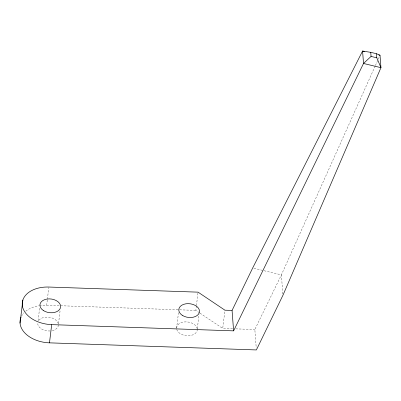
<?xml version="1.0" encoding="UTF-8"?>
<svg xmlns="http://www.w3.org/2000/svg" width="401" height="401" viewBox="0 0 401 401"><rect width="100%" height="100%" fill="white"/><g stroke="black" fill="none" stroke-linecap="round" stroke-linejoin="round"><path stroke-width="0.3" stroke-dasharray="2 1.5" d="M38.075 320.705L39.634 307.913M39.448 305.657A28.165 18.646 6.9 0 1 46.651 305.266L47.318 299.798M47.388 299.191L48.797 287.647M60.05 311.011L58.2 326.198A10.411 6.892 6.9 0 1 51.759 330.775M176.56 328.459L178.485 312.67M199.472 312.805L195.853 310.379L196.375 306.123M196.445 305.517L198.074 292.154M197.272 329.136L197.051 330.955A10.411 6.892 6.9 0 1 180.661 333.908A10.411 6.892 6.9 0 1 182.069 322.374A10.411 6.892 6.9 0 1 197.267 329.171M197.342 328.564L199.046 314.554M232.605 328.75L222.725 328.414L224.941 310.189M375.151 66.09L281.392 274.88L254.846 329.512L256.244 348.083M375.406 65.518L377.968 59.814M378.223 59.243L379.506 56.391M46.651 305.266L179.001 309.803M179.623 309.823L195.853 310.379M235.698 328.86L254.846 329.512M253.893 268.264L263.457 270.565M264.053 270.71L281.392 274.88L282.88 294.685M199.989 313.151L222.725 328.414M21.509 316.229A28.165 18.646 6.9 0 1 23.88 312.935M25.699 311.241A28.165 18.646 6.9 0 1 38.822 305.757M50.2 330.975A10.411 6.892 6.9 0 1 37.709 323.702M38.837 320.279A10.411 6.892 6.9 0 1 50.24 317.442A10.411 6.892 6.9 0 1 58.416 324.414"/><path stroke-width="0.6" d="M20.05 323.101L22.857 300.043M49.478 342.85L51.694 324.63A28.165 18.646 6.9 0 1 22.266 304.875A28.165 18.646 6.9 0 1 48.867 287.041L198.074 292.154L224.941 310.189L232.069 310.434L252.695 267.973L362.579 51.057L370.75 52.336L376.489 53.714L380.018 55.248L380.95 67.664L282.926 295.306L256.384 349.943L49.478 342.85A28.165 18.646 6.9 0 1 21.027 317.241M51.694 324.63L233.603 330.86L363.517 63.468L371.055 56.421L370.75 52.336M364.384 51.493L362.579 51.057L363.517 63.468L380.95 67.664L376.795 57.799L376.489 53.714M378.815 54.962L380.018 55.248M371.055 56.421L376.795 57.799M232.069 310.434L233.603 330.86M182.184 315.251A10.411 6.892 6.9 0 0 199.267 312.735A10.411 6.892 6.9 0 0 185.949 303.793A10.411 6.892 6.9 0 0 182.184 315.251M43.328 310.494A10.411 6.892 6.9 0 0 60.416 307.978A10.411 6.892 6.9 0 0 47.097 299.036A10.411 6.892 6.9 0 0 43.328 310.494"/></g></svg>
